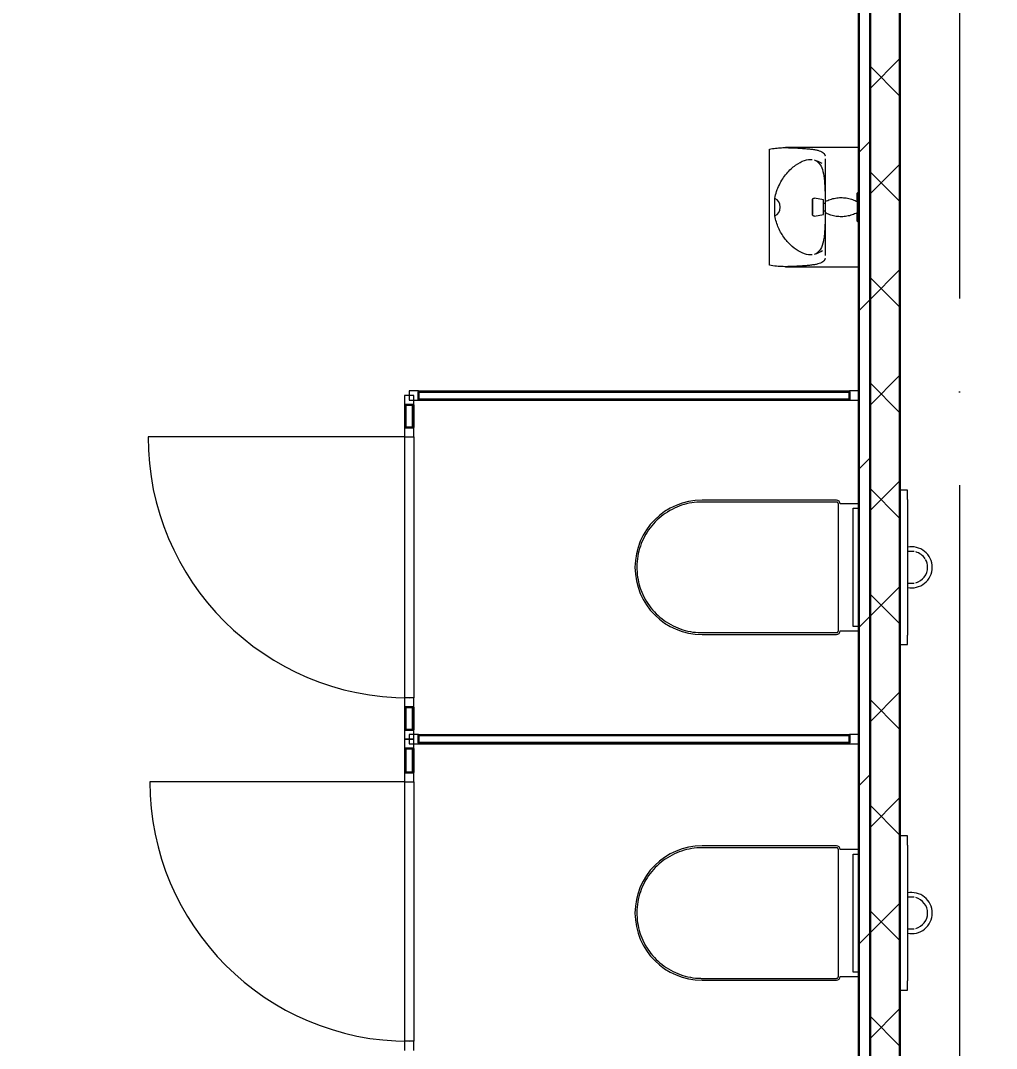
# Model space of a CAD drawing. Header units: millimetres. Extents: x -586848 to 520591, y -385801 to 675781.
# Drawn here: x -37529 to -34914, y -140842 to -138088 of the extents above; entities that cross this region are included whole.
import ezdxf
from ezdxf import colors
from ezdxf.entities.mleader import LeaderData, LeaderLine
from ezdxf.math import Vec2, Vec3

# ---------------------------------------------------------------- set-up
doc = ezdxf.new("R2010")
doc.units = ezdxf.units.MM
doc.linetypes.add('ADSK_Линия сетки', pattern=[25, 20, -2.5, 0, -2.5])
for name, color, linetype, lineweight in [('RC-Выноски', 7, 'Continuous', 0), ('Витраж', 7, 'Continuous', 9), ('Двери', 252, 'Continuous', 9), ('Оси', 252, 'Continuous', 9), ('Сантехника', 252, 'Continuous', 9), ('Стены наружные', 7, 'Continuous', 18), ('Стены разрез', 7, 'Continuous', 30)]:
    doc.layers.add(name, color=color, linetype=linetype, lineweight=lineweight)
doc.styles.add('RubezhCAD', font='', dxfattribs={"oblique": 10})
doc.styles.get('RubezhCAD').set_extended_font_data('GOST type A')

# ---------------------------------------------------------------- blocks, each defined once
blk = doc.blocks.new('1 этаж')
at = {"layer": 'Витраж', "color": 251, "lineweight": 18, "true_color": 0x636466, "extrusion": (0, 0, -1)}
for p, q in [((-49918.3, -7403.7), (-49943.3, -7403.7)), ((-49943.3, -7403.7), (-49943.3, -7428.7)), ((-49905.8, -7391.2), (-49930.8, -7391.2)), ((-49930.8, -7391.2), (-49930.8, -7416.2)), ((-49918.3, -7428.7), (-49918.3, -7403.7)), ((-49905.8, -7416.2), (-49905.8, -7391.2)), ((-49943.3, -7428.7), (-49918.3, -7428.7)), ((-49930.8, -7416.2), (-49905.8, -7416.2)), ((-49918.3, -7488.7), (-49943.3, -7488.7)), ((-49943.3, -7488.7), (-49943.3, -7513.7)), ((-49918.3, -7513.7), (-49918.3, -7488.7)), ((-49943.3, -7513.7), (-49918.3, -7513.7)), ((-49918.3, -8213.7), (-49943.3, -8213.7)), ((-49943.3, -8213.7), (-49943.3, -8238.7)), ((-49918.3, -8238.7), (-49918.3, -8213.7)), ((-49943.3, -8238.7), (-49918.3, -8238.7)), ((-49905.8, -8311.2), (-49930.8, -8311.2)), ((-49930.8, -8311.2), (-49930.8, -8336.2)), ((-49905.8, -8336.2), (-49905.8, -8311.2)), ((-49918.3, -8323.7), (-49943.3, -8323.7)), ((-49943.3, -8323.7), (-49943.3, -8348.7)), ((-49930.8, -8336.2), (-49905.8, -8336.2)), ((-49918.3, -8348.7), (-49918.3, -8323.7)), ((-49943.3, -8348.7), (-49918.3, -8348.7)), ((-49918.3, -8413.7), (-49943.3, -8413.7)), ((-49943.3, -8413.7), (-49943.3, -8438.7)), ((-49918.3, -8438.7), (-49918.3, -8413.7)), ((-49943.3, -8438.7), (-49918.3, -8438.7)), ((-49918.3, -9133.7), (-49943.3, -9133.7)), ((-49943.3, -9133.7), (-49943.3, -9158.7)), ((-49918.3, -9158.7), (-49918.3, -9133.7))]:
    blk.add_line(p, q, dxfattribs=at)
at = {"layer": 'Витраж', "color": 251, "true_color": 0x636466}
for p, q in [((-49905.8, -7391.2), (-48750.8, -7391.2)), ((-49943.3, -7428.7), (-49943.3, -7488.7)), ((-49918.3, -7428.7), (-49918.3, -7488.7)), ((-49905.8, -7416.2), (-48750.8, -7416.2)), ((-49943.3, -7513.7), (-49943.3, -8213.7)), ((-49918.3, -7513.7), (-49918.3, -8213.7)), ((-49943.3, -8238.7), (-49943.3, -8298.7)), ((-49918.3, -8238.7), (-49918.3, -8298.7)), ((-49905.8, -8311.2), (-48750.8, -8311.2)), ((-49905.8, -8336.2), (-48750.8, -8336.2)), ((-49943.3, -8348.7), (-49943.3, -8413.7)), ((-49918.3, -8348.7), (-49918.3, -8413.7)), ((-49943.3, -8438.7), (-49943.3, -9133.7)), ((-49918.3, -8438.7), (-49918.3, -9133.7))]:
    blk.add_line(p, q, dxfattribs=at)
at = {"layer": 'Витраж', "color": 251, "lineweight": 18, "true_color": 0x636466}
for p, q in [((-48725.8, -7391.2), (-48750.8, -7391.2)), ((-48750.8, -7391.2), (-48750.8, -7416.2)), ((-48725.8, -7416.2), (-48725.8, -7391.2)), ((-48750.8, -7416.2), (-48725.8, -7416.2)), ((-49918.3, -8298.7), (-49943.3, -8298.7)), ((-49943.3, -8298.7), (-49943.3, -8323.7)), ((-49918.3, -8323.7), (-49918.3, -8298.7)), ((-48725.8, -8311.2), (-48750.8, -8311.2)), ((-48750.8, -8311.2), (-48750.8, -8336.2)), ((-48725.8, -8336.2), (-48725.8, -8311.2)), ((-49943.3, -8323.7), (-49918.3, -8323.7)), ((-48750.8, -8336.2), (-48725.8, -8336.2))]:
    blk.add_line(p, q, dxfattribs=at)
at = {"layer": 'Двери', "color": 251, "true_color": 0x636466}
for p, q in [((-49943.3, -7513.7), (-50630.8, -7513.7)), ((-49943.3, -8438.7), (-50625.8, -8438.7))]:
    blk.add_line(p, q, dxfattribs=at)
for centre, radius in [((-49930.8, -7513.7), 700), ((-49930.8, -8438.7), 695)]:
    blk.add_arc(centre, radius, 180, 270, dxfattribs=at)
at = {"layer": 'Оси', "color": 251, "linetype": 'ADSK_Линия сетки', "ltscale": 100, "true_color": 0x636466}
blk.add_line((-48455.8, -2643.7), (-48455.8, -33769.9), dxfattribs=at)
at = {"layer": 'Сантехника', "color": 251, "true_color": 0x636466}
for p, q in [((-48965.8, -7054.2), (-48965.8, -6743.2)), ((-48725.8, -6739.3), (-48922.9, -6739.3)), ((-48816, -6788.7), (-48816, -6890.1)), ((-48951, -6898.7), (-48951, -6875.2)), ((-48820.8, -6878.7), (-48844.5, -6874.6)), ((-48820.8, -6898.7), (-48820.8, -6878.7)), ((-48816.2, -6874.9), (-48816.2, -6890.1)), ((-48815.8, -6883.7), (-48815.8, -6898.7)), ((-48951, -6922.3), (-48951, -6898.7)), ((-48815.8, -6888.7), (-48820.8, -6888.7)), ((-48820.8, -6918.7), (-48820.8, -6898.7)), ((-48820.8, -6908.7), (-48815.8, -6908.7)), ((-48816.2, -6907.4), (-48816.2, -6922.6)), ((-48816, -6907.4), (-48816, -7008.7)), ((-48815.8, -6898.7), (-48815.8, -6913.7)), ((-48844.5, -6922.9), (-48820.8, -6918.7)), ((-48922.9, -7058.2), (-48725.8, -7058.2)), ((-48785.8, -7683.7), (-49145.8, -7683.7)), ((-48785.8, -7688.7), (-49145.8, -7688.7)), ((-48780.8, -8033.7), (-48780.8, -7693.7)), ((-48725.8, -7693.7), (-48775.8, -7693.7)), ((-48740.8, -8021.9), (-48740.8, -7705.5)), ((-48740.8, -7705.5), (-48725.8, -7705.5)), ((-49145.8, -8038.7), (-48785.8, -8038.7)), ((-48775.8, -8033.7), (-48725.8, -8033.7)), ((-48725.8, -8021.9), (-48740.8, -8021.9)), ((-49145.8, -8043.7), (-48785.8, -8043.7)), ((-48785.8, -8610), (-49145.8, -8610)), ((-48785.8, -8615), (-49145.8, -8615)), ((-48780.8, -8960), (-48780.8, -8620)), ((-48725.8, -8620), (-48775.8, -8620)), ((-48740.8, -8948.2), (-48740.8, -8631.8)), ((-48740.8, -8631.8), (-48725.8, -8631.8)), ((-48725.8, -8948.2), (-48740.8, -8948.2)), ((-49145.8, -8965), (-48785.8, -8965)), ((-49145.8, -8970), (-48785.8, -8970)), ((-48775.8, -8960), (-48725.8, -8960))]:
    blk.add_line(p, q, dxfattribs=at)
at = {"layer": 'Сантехника', "color": 251, "lineweight": 9, "true_color": 0x636466}
for p, q in [((-48595.8, -7657), (-48615.8, -7657)), ((-48595.8, -7682), (-48595.8, -7657)), ((-48595.8, -7682), (-48595.8, -8045.5)), ((-48595.8, -8070.5), (-48595.8, -8045.5)), ((-48615.8, -8070.5), (-48595.8, -8070.5)), ((-48595.8, -8583.2), (-48615.8, -8583.2)), ((-48595.8, -8608.2), (-48595.8, -8583.2)), ((-48595.8, -8608.2), (-48595.8, -8971.7)), ((-48595.8, -8996.7), (-48595.8, -8971.7)), ((-48615.8, -8996.7), (-48595.8, -8996.7))]:
    blk.add_line(p, q, dxfattribs=at)
at = {"layer": 'Сантехника', "color": 251, "true_color": 0x636466, "flags": 128}
for points in [[(-48824.4, -6781.9), (-48829.6, -6779.1), (-48835, -6776.5), (-48840.5, -6774.2), (-48844.5, -6772.6)], [(-48850.3, -6879.5), (-48850.3, -6879.3), (-48850.3, -6879.1), (-48850.3, -6878.9), (-48850.3, -6878.7), (-48850.2, -6878.5), (-48850.2, -6878.3), (-48850.2, -6878.1), (-48850.1, -6877.9), (-48850, -6877.7), (-48850, -6877.5), (-48849.9, -6877.4), (-48849.8, -6877.2), (-48849.7, -6877), (-48849.6, -6876.8), (-48849.5, -6876.7), (-48849.4, -6876.5), (-48849.2, -6876.3), (-48849.1, -6876.2), (-48849, -6876), (-48848.8, -6875.9), (-48848.7, -6875.8), (-48848.5, -6875.6), (-48848.4, -6875.5), (-48848.2, -6875.4), (-48848, -6875.3), (-48847.9, -6875.2), (-48847.7, -6875.1), (-48847.5, -6875), (-48847.3, -6874.9), (-48847.2, -6874.8), (-48847, -6874.8), (-48846.8, -6874.7), (-48846.6, -6874.6), (-48846.4, -6874.6), (-48846.2, -6874.6), (-48846, -6874.5), (-48845.8, -6874.5), (-48845.6, -6874.5), (-48845.4, -6874.5), (-48845.2, -6874.5), (-48845, -6874.5), (-48844.8, -6874.5), (-48844.6, -6874.5), (-48844.5, -6874.6)], [(-48850.3, -6898.7), (-48850.3, -6898), (-48850.3, -6897.2), (-48850.3, -6896.4), (-48850.3, -6895.7), (-48850.3, -6894.9), (-48850.3, -6894.2), (-48850.3, -6893.4), (-48850.3, -6892.7), (-48850.3, -6891.9), (-48850.3, -6891.2), (-48850.3, -6890.5), (-48850.3, -6889.8), (-48850.3, -6889.2), (-48850.3, -6888.5), (-48850.3, -6887.9), (-48850.3, -6887.2), (-48850.3, -6886.6), (-48850.3, -6886), (-48850.3, -6885.5), (-48850.3, -6884.9), (-48850.3, -6884.4), (-48850.3, -6883.9), (-48850.3, -6883.4), (-48850.3, -6883), (-48850.3, -6882.5), (-48850.3, -6882.1), (-48850.3, -6881.8), (-48850.3, -6881.4), (-48850.3, -6881.1), (-48850.3, -6880.8), (-48850.3, -6880.5), (-48850.3, -6880.3), (-48850.3, -6880.1), (-48850.3, -6879.9), (-48850.3, -6879.8), (-48850.3, -6879.6), (-48850.3, -6879.6), (-48850.3, -6879.5), (-48850.3, -6879.5)], [(-48850.3, -6879.5), (-48850.3, -6879.5), (-48850.3, -6879.5), (-48850.3, -6879.6), (-48850.3, -6879.7), (-48850.3, -6879.9), (-48850.3, -6880), (-48850.3, -6880.2), (-48850.3, -6880.5), (-48850.3, -6880.7), (-48850.3, -6881), (-48850.3, -6881.3), (-48850.3, -6881.7), (-48850.3, -6882), (-48850.3, -6882.4), (-48850.3, -6882.8), (-48850.3, -6883.3), (-48850.3, -6883.8), (-48850.3, -6884.3), (-48850.3, -6884.8), (-48850.3, -6885.3), (-48850.3, -6885.9), (-48850.3, -6886.5), (-48850.3, -6887.1), (-48850.3, -6887.7), (-48850.3, -6888.3), (-48850.3, -6889), (-48850.3, -6889.7), (-48850.3, -6890.3), (-48850.3, -6891), (-48850.3, -6891.8), (-48850.3, -6892.5), (-48850.3, -6893.2), (-48850.3, -6894), (-48850.3, -6894.7), (-48850.3, -6895.5), (-48850.3, -6896.2), (-48850.3, -6897), (-48850.3, -6897.8), (-48850.3, -6898.5), (-48850.3, -6898.7)], [(-48815.8, -6883.7), (-48812.6, -6882.1), (-48809.3, -6880.6), (-48806, -6879.2), (-48802.6, -6878), (-48799.2, -6876.9), (-48795.7, -6875.9), (-48792.2, -6875.1), (-48788.7, -6874.4), (-48785.1, -6873.8), (-48781.6, -6873.4), (-48778, -6873.2), (-48774.4, -6873.1), (-48770.8, -6873.1), (-48767.2, -6873.3), (-48763.6, -6873.6), (-48760, -6874.1), (-48756.5, -6874.7), (-48752.9, -6875.4), (-48749.5, -6876.3), (-48746, -6877.3), (-48742.6, -6878.5), (-48739.2, -6879.8), (-48735.9, -6881.2), (-48732.7, -6882.7), (-48730.8, -6883.7)], [(-48730.8, -6863.7), (-48730.8, -6863.5), (-48730.8, -6863.3), (-48730.8, -6863.1), (-48730.7, -6862.9), (-48730.7, -6862.7), (-48730.7, -6862.5), (-48730.6, -6862.3), (-48730.5, -6862.2), (-48730.5, -6862), (-48730.4, -6861.8), (-48730.3, -6861.6), (-48730.2, -6861.4), (-48730.1, -6861.2), (-48730, -6861.1), (-48729.9, -6860.9), (-48729.8, -6860.7), (-48729.7, -6860.6), (-48729.6, -6860.4), (-48729.4, -6860.3), (-48729.3, -6860.1), (-48729.1, -6860), (-48729, -6859.9), (-48728.8, -6859.8), (-48728.7, -6859.6), (-48728.5, -6859.5), (-48728.3, -6859.4), (-48728.2, -6859.3), (-48728, -6859.2), (-48727.8, -6859.1), (-48727.6, -6859.1), (-48727.4, -6859), (-48727.2, -6858.9), (-48727, -6858.9), (-48726.8, -6858.8), (-48726.7, -6858.8), (-48726.5, -6858.8), (-48726.3, -6858.8), (-48726.1, -6858.7), (-48725.9, -6858.7), (-48725.8, -6858.7)], [(-48730.8, -6882.6), (-48730.8, -6881.3), (-48730.8, -6880.1), (-48730.8, -6879), (-48730.8, -6877.8), (-48730.8, -6876.7), (-48730.8, -6875.7), (-48730.8, -6874.6), (-48730.8, -6873.6), (-48730.8, -6872.7), (-48730.8, -6871.8), (-48730.8, -6870.9), (-48730.8, -6870.1), (-48730.8, -6869.3), (-48730.8, -6868.5), (-48730.8, -6867.9), (-48730.8, -6867.2), (-48730.8, -6866.6), (-48730.8, -6866.1), (-48730.8, -6865.6), (-48730.8, -6865.2), (-48730.8, -6864.8), (-48730.8, -6864.5), (-48730.8, -6864.2), (-48730.8, -6864), (-48730.8, -6863.9), (-48730.8, -6863.8), (-48730.8, -6863.7)], [(-48730.8, -6863.7), (-48730.8, -6863.8), (-48730.8, -6863.8), (-48730.8, -6864), (-48730.8, -6864.2), (-48730.8, -6864.4), (-48730.8, -6864.7), (-48730.8, -6865.1), (-48730.8, -6865.5), (-48730.8, -6866), (-48730.8, -6866.5), (-48730.8, -6867.1), (-48730.8, -6867.7), (-48730.8, -6868.4), (-48730.8, -6869.1), (-48730.8, -6869.8), (-48730.8, -6870.7), (-48730.8, -6871.5), (-48730.8, -6872.4), (-48730.8, -6873.4), (-48730.8, -6874.3), (-48730.8, -6875.4), (-48730.8, -6876.4), (-48730.8, -6877.5), (-48730.8, -6878.7), (-48730.8, -6879.8), (-48730.8, -6881), (-48730.8, -6882.2), (-48730.8, -6883.5), (-48730.8, -6884.8), (-48730.8, -6886), (-48730.8, -6887.4), (-48730.8, -6888.7), (-48730.8, -6890), (-48730.8, -6891.4), (-48730.8, -6892.8), (-48730.8, -6894.2), (-48730.8, -6895.6), (-48730.8, -6897), (-48730.8, -6898.4), (-48730.8, -6898.7)], [(-48850.3, -6898.7), (-48850.3, -6899.5), (-48850.3, -6900.3), (-48850.3, -6901), (-48850.3, -6901.8), (-48850.3, -6902.6), (-48850.3, -6903.3), (-48850.3, -6904.1), (-48850.3, -6904.8), (-48850.3, -6905.5), (-48850.3, -6906.2), (-48850.3, -6906.9), (-48850.3, -6907.6), (-48850.3, -6908.3), (-48850.3, -6909), (-48850.3, -6909.6), (-48850.3, -6910.2), (-48850.3, -6910.8), (-48850.3, -6911.4), (-48850.3, -6912), (-48850.3, -6912.5), (-48850.3, -6913.1), (-48850.3, -6913.6), (-48850.3, -6914), (-48850.3, -6914.5), (-48850.3, -6914.9), (-48850.3, -6915.3), (-48850.3, -6915.7), (-48850.3, -6916.1), (-48850.3, -6916.4), (-48850.3, -6916.7), (-48850.3, -6916.9), (-48850.3, -6917.2), (-48850.3, -6917.4), (-48850.3, -6917.6), (-48850.3, -6917.7), (-48850.3, -6917.8), (-48850.3, -6917.9), (-48850.3, -6918), (-48850.3, -6918)], [(-48850.3, -6918), (-48850.3, -6918), (-48850.3, -6917.9), (-48850.3, -6917.8), (-48850.3, -6917.7), (-48850.3, -6917.6), (-48850.3, -6917.4), (-48850.3, -6917.2), (-48850.3, -6917), (-48850.3, -6916.7), (-48850.3, -6916.5), (-48850.3, -6916.1), (-48850.3, -6915.8), (-48850.3, -6915.4), (-48850.3, -6915), (-48850.3, -6914.6), (-48850.3, -6914.2), (-48850.3, -6913.7), (-48850.3, -6913.2), (-48850.3, -6912.7), (-48850.3, -6912.1), (-48850.3, -6911.6), (-48850.3, -6911), (-48850.3, -6910.4), (-48850.3, -6909.8), (-48850.3, -6909.1), (-48850.3, -6908.5), (-48850.3, -6907.8), (-48850.3, -6907.1), (-48850.3, -6906.4), (-48850.3, -6905.7), (-48850.3, -6905), (-48850.3, -6904.3), (-48850.3, -6903.5), (-48850.3, -6902.8), (-48850.3, -6902), (-48850.3, -6901.2), (-48850.3, -6900.5), (-48850.3, -6899.7), (-48850.3, -6898.9), (-48850.3, -6898.7)], [(-48730.8, -6898.7), (-48730.8, -6900.1), (-48730.8, -6901.5), (-48730.8, -6902.9), (-48730.8, -6904.3), (-48730.8, -6905.7), (-48730.8, -6907.1), (-48730.8, -6908.4), (-48730.8, -6909.7), (-48730.8, -6911.1), (-48730.8, -6912.4), (-48730.8, -6913.6), (-48730.8, -6914.9), (-48730.8, -6916.1), (-48730.8, -6917.3), (-48730.8, -6918.5), (-48730.8, -6919.6), (-48730.8, -6920.7), (-48730.8, -6921.8), (-48730.8, -6922.8), (-48730.8, -6923.8), (-48730.8, -6924.8), (-48730.8, -6925.7), (-48730.8, -6926.6), (-48730.8, -6927.4), (-48730.8, -6928.2), (-48730.8, -6928.9), (-48730.8, -6929.6), (-48730.8, -6930.2), (-48730.8, -6930.8), (-48730.8, -6931.4), (-48730.8, -6931.8), (-48730.8, -6932.3), (-48730.8, -6932.6), (-48730.8, -6933), (-48730.8, -6933.2), (-48730.8, -6933.4), (-48730.8, -6933.6), (-48730.8, -6933.7), (-48730.8, -6933.7)], [(-48844.5, -6922.9), (-48844.7, -6922.9), (-48844.9, -6923), (-48845.1, -6923), (-48845.3, -6923), (-48845.5, -6923), (-48845.7, -6923), (-48845.9, -6923), (-48846.1, -6922.9), (-48846.3, -6922.9), (-48846.5, -6922.9), (-48846.7, -6922.8), (-48846.8, -6922.8), (-48847, -6922.7), (-48847.2, -6922.6), (-48847.4, -6922.5), (-48847.6, -6922.4), (-48847.8, -6922.4), (-48847.9, -6922.3), (-48848.1, -6922.1), (-48848.3, -6922), (-48848.4, -6921.9), (-48848.6, -6921.8), (-48848.7, -6921.7), (-48848.9, -6921.5), (-48849, -6921.4), (-48849.2, -6921.2), (-48849.3, -6921.1), (-48849.4, -6920.9), (-48849.5, -6920.7), (-48849.6, -6920.6), (-48849.7, -6920.4), (-48849.8, -6920.2), (-48849.9, -6920), (-48850, -6919.9), (-48850.1, -6919.7), (-48850.1, -6919.5), (-48850.2, -6919.3), (-48850.2, -6919.1), (-48850.3, -6918.9), (-48850.3, -6918.7), (-48850.3, -6918.5), (-48850.3, -6918.3), (-48850.3, -6918.1), (-48850.3, -6918)], [(-48730.8, -6913.7), (-48734, -6915.4), (-48737.3, -6916.9), (-48740.6, -6918.2), (-48744, -6919.5), (-48747.4, -6920.6), (-48750.9, -6921.6), (-48754.4, -6922.4), (-48757.9, -6923.1), (-48761.5, -6923.6), (-48765.1, -6924), (-48768.6, -6924.3), (-48772.2, -6924.4), (-48775.8, -6924.4), (-48779.4, -6924.2), (-48783, -6923.9), (-48786.6, -6923.4), (-48790.1, -6922.8), (-48793.7, -6922.1), (-48797.2, -6921.2), (-48800.6, -6920.2), (-48804, -6919), (-48807.4, -6917.7), (-48810.7, -6916.3), (-48813.9, -6914.7), (-48815.8, -6913.7)], [(-48730.8, -6933.7), (-48730.8, -6933.7), (-48730.8, -6933.6), (-48730.8, -6933.5), (-48730.8, -6933.3), (-48730.8, -6933), (-48730.8, -6932.7), (-48730.8, -6932.4), (-48730.8, -6932), (-48730.8, -6931.5), (-48730.8, -6931), (-48730.8, -6930.4), (-48730.8, -6929.8), (-48730.8, -6929.1), (-48730.8, -6928.4), (-48730.8, -6927.6), (-48730.8, -6926.8), (-48730.8, -6925.9), (-48730.8, -6925), (-48730.8, -6924.1), (-48730.8, -6923.1), (-48730.8, -6922.1), (-48730.8, -6921), (-48730.8, -6919.9), (-48730.8, -6918.8), (-48730.8, -6917.6), (-48730.8, -6916.4), (-48730.8, -6915.2), (-48730.8, -6914)], [(-48725.8, -6938.7), (-48726, -6938.7), (-48726.2, -6938.7), (-48726.4, -6938.7), (-48726.6, -6938.7), (-48726.8, -6938.6), (-48727, -6938.6), (-48727.2, -6938.5), (-48727.4, -6938.5), (-48727.6, -6938.4), (-48727.7, -6938.3), (-48727.9, -6938.3), (-48728.1, -6938.2), (-48728.3, -6938.1), (-48728.5, -6938), (-48728.6, -6937.9), (-48728.8, -6937.7), (-48728.9, -6937.6), (-48729.1, -6937.5), (-48729.2, -6937.4), (-48729.4, -6937.2), (-48729.5, -6937.1), (-48729.7, -6936.9), (-48729.8, -6936.8), (-48729.9, -6936.6), (-48730, -6936.4), (-48730.1, -6936.3), (-48730.2, -6936.1), (-48730.3, -6935.9), (-48730.4, -6935.7), (-48730.5, -6935.5), (-48730.5, -6935.4), (-48730.6, -6935.2), (-48730.6, -6935), (-48730.7, -6934.8), (-48730.7, -6934.6), (-48730.8, -6934.4), (-48730.8, -6934.2), (-48730.8, -6934), (-48730.8, -6933.8), (-48730.8, -6933.7)], [(-48844.5, -7024.8), (-48838.9, -7022.6), (-48833.4, -7020.2), (-48828.1, -7017.6), (-48823, -7014.8)], [(-49145.8, -7688.7), (-49152.8, -7688.9), (-49159.8, -7689.3), (-49166.8, -7690), (-49173.7, -7691), (-49180.6, -7692.2), (-49187.4, -7693.7), (-49194.2, -7695.5), (-49200.9, -7697.6), (-49207.4, -7699.9), (-49213.9, -7702.5), (-49220.3, -7705.4), (-49226.6, -7708.5), (-49232.8, -7711.9), (-49238.8, -7715.5), (-49244.6, -7719.3), (-49250.3, -7723.4), (-49255.8, -7727.7), (-49261.2, -7732.2), (-49266.4, -7736.9), (-49271.3, -7741.8), (-49276.1, -7746.9), (-49280.7, -7752.2), (-49285, -7757.7), (-49289.2, -7763.4), (-49293.1, -7769.2), (-49296.7, -7775.1), (-49300.1, -7781.2), (-49303.3, -7787.5), (-49306.2, -7793.8), (-49308.9, -7800.3), (-49311.3, -7806.9), (-49313.5, -7813.6), (-49315.3, -7820.3), (-49316.9, -7827.1), (-49318.3, -7834), (-49319.3, -7840.9), (-49320.1, -7847.9), (-49320.6, -7854.8), (-49320.8, -7861.8), (-49320.7, -7868.8), (-49320.4, -7875.8), (-49319.8, -7882.8), (-49318.9, -7889.7), (-49317.7, -7896.6), (-49316.2, -7903.5), (-49314.5, -7910.3), (-49312.5, -7917), (-49310.2, -7923.6), (-49307.7, -7930.1), (-49304.9, -7936.6), (-49301.9, -7942.9), (-49298.6, -7949), (-49295.1, -7955.1), (-49291.3, -7961), (-49287.3, -7966.7), (-49283.1, -7972.3), (-49278.6, -7977.7), (-49273.9, -7982.9), (-49269.1, -7987.9), (-49264, -7992.8), (-49258.8, -7997.4), (-49253.3, -8001.8), (-49247.7, -8006), (-49241.9, -8010), (-49236, -8013.7), (-49229.9, -8017.2), (-49223.7, -8020.4), (-49217.4, -8023.4), (-49211, -8026.1), (-49204.4, -8028.6), (-49197.8, -8030.8), (-49191.1, -8032.8), (-49184.3, -8034.5), (-49177.4, -8035.9), (-49170.5, -8037), (-49163.5, -8037.8), (-49156.6, -8038.4), (-49149.6, -8038.7), (-49145.8, -8038.7)], [(-48780.8, -7693.7), (-48780.8, -7693.5), (-48780.8, -7693.3), (-48780.8, -7693.1), (-48780.9, -7692.9), (-48780.9, -7692.7), (-48780.9, -7692.5), (-48781, -7692.3), (-48781.1, -7692.2), (-48781.1, -7692), (-48781.2, -7691.8), (-48781.3, -7691.6), (-48781.4, -7691.4), (-48781.5, -7691.2), (-48781.6, -7691.1), (-48781.7, -7690.9), (-48781.8, -7690.7), (-48781.9, -7690.6), (-48782, -7690.4), (-48782.2, -7690.3), (-48782.3, -7690.1), (-48782.5, -7690), (-48782.6, -7689.9), (-48782.8, -7689.8), (-48782.9, -7689.6), (-48783.1, -7689.5), (-48783.3, -7689.4), (-48783.4, -7689.3), (-48783.6, -7689.2), (-48783.8, -7689.1), (-48784, -7689.1), (-48784.2, -7689), (-48784.4, -7688.9), (-48784.6, -7688.9), (-48784.8, -7688.8), (-48785, -7688.8), (-48785.1, -7688.8), (-48785.3, -7688.8), (-48785.5, -7688.7), (-48785.7, -7688.7), (-48785.8, -7688.7)], [(-48785.8, -8038.7), (-48785.6, -8038.7), (-48785.4, -8038.7), (-48785.2, -8038.7), (-48785, -8038.7), (-48784.8, -8038.6), (-48784.6, -8038.6), (-48784.4, -8038.5), (-48784.2, -8038.5), (-48784, -8038.4), (-48783.9, -8038.3), (-48783.7, -8038.3), (-48783.5, -8038.2), (-48783.3, -8038.1), (-48783.1, -8038), (-48783, -8037.9), (-48782.8, -8037.7), (-48782.7, -8037.6), (-48782.5, -8037.5), (-48782.4, -8037.4), (-48782.2, -8037.2), (-48782.1, -8037.1), (-48781.9, -8036.9), (-48781.8, -8036.8), (-48781.7, -8036.6), (-48781.6, -8036.4), (-48781.5, -8036.3), (-48781.4, -8036.1), (-48781.3, -8035.9), (-48781.2, -8035.7), (-48781.1, -8035.5), (-48781.1, -8035.4), (-48781, -8035.2), (-48781, -8035), (-48780.9, -8034.8), (-48780.9, -8034.6), (-48780.8, -8034.4), (-48780.8, -8034.2), (-48780.8, -8034), (-48780.8, -8033.8), (-48780.8, -8033.7)], [(-49145.8, -8615), (-49152.8, -8615.1), (-49159.8, -8615.5), (-49166.8, -8616.2), (-49173.7, -8617.2), (-49180.6, -8618.5), (-49187.4, -8620), (-49194.2, -8621.8), (-49200.9, -8623.9), (-49207.4, -8626.2), (-49213.9, -8628.8), (-49220.3, -8631.6), (-49226.6, -8634.8), (-49232.8, -8638.1), (-49238.8, -8641.7), (-49244.6, -8645.5), (-49250.3, -8649.6), (-49255.8, -8653.9), (-49261.2, -8658.4), (-49266.4, -8663.1), (-49271.3, -8668.1), (-49276.1, -8673.2), (-49280.7, -8678.5), (-49285, -8684), (-49289.2, -8689.6), (-49293.1, -8695.4), (-49296.7, -8701.4), (-49300.1, -8707.5), (-49303.3, -8713.7), (-49306.2, -8720.1), (-49308.9, -8726.6), (-49311.3, -8733.1), (-49313.5, -8739.8), (-49315.3, -8746.6), (-49316.9, -8753.4), (-49318.3, -8760.2), (-49319.3, -8767.2), (-49320.1, -8774.1), (-49320.6, -8781.1), (-49320.8, -8788.1), (-49320.7, -8795.1), (-49320.4, -8802.1), (-49319.8, -8809.1), (-49318.9, -8816), (-49317.7, -8822.9), (-49316.2, -8829.7), (-49314.5, -8836.5), (-49312.5, -8843.2), (-49310.2, -8849.9), (-49307.7, -8856.4), (-49304.9, -8862.8), (-49301.9, -8869.1), (-49298.6, -8875.3), (-49295.1, -8881.3), (-49291.3, -8887.2), (-49287.3, -8893), (-49283.1, -8898.5), (-49278.6, -8903.9), (-49273.9, -8909.2), (-49269.1, -8914.2), (-49264, -8919), (-49258.8, -8923.6), (-49253.3, -8928.1), (-49247.7, -8932.2), (-49241.9, -8936.2), (-49236, -8939.9), (-49229.9, -8943.4), (-49223.7, -8946.7), (-49217.4, -8949.7), (-49211, -8952.4), (-49204.4, -8954.9), (-49197.8, -8957.1), (-49191.1, -8959), (-49184.3, -8960.7), (-49177.4, -8962.1), (-49170.5, -8963.2), (-49163.5, -8964.1), (-49156.6, -8964.6), (-49149.6, -8964.9), (-49145.8, -8965)], [(-48780.8, -8620), (-48780.8, -8619.8), (-48780.8, -8619.6), (-48780.8, -8619.4), (-48780.9, -8619.2), (-48780.9, -8619), (-48780.9, -8618.8), (-48781, -8618.6), (-48781.1, -8618.4), (-48781.1, -8618.2), (-48781.2, -8618), (-48781.3, -8617.9), (-48781.4, -8617.7), (-48781.5, -8617.5), (-48781.6, -8617.3), (-48781.7, -8617.2), (-48781.8, -8617), (-48781.9, -8616.8), (-48782, -8616.7), (-48782.2, -8616.5), (-48782.3, -8616.4), (-48782.5, -8616.3), (-48782.6, -8616.1), (-48782.8, -8616), (-48782.9, -8615.9), (-48783.1, -8615.8), (-48783.3, -8615.7), (-48783.4, -8615.6), (-48783.6, -8615.5), (-48783.8, -8615.4), (-48784, -8615.3), (-48784.2, -8615.3), (-48784.4, -8615.2), (-48784.6, -8615.1), (-48784.8, -8615.1), (-48785, -8615.1), (-48785.1, -8615), (-48785.3, -8615), (-48785.5, -8615), (-48785.7, -8615), (-48785.8, -8615)], [(-48785.8, -8965), (-48785.6, -8965), (-48785.4, -8965), (-48785.2, -8964.9), (-48785, -8964.9), (-48784.8, -8964.9), (-48784.6, -8964.8), (-48784.4, -8964.8), (-48784.2, -8964.7), (-48784, -8964.7), (-48783.9, -8964.6), (-48783.7, -8964.5), (-48783.5, -8964.4), (-48783.3, -8964.3), (-48783.1, -8964.2), (-48783, -8964.1), (-48782.8, -8964), (-48782.7, -8963.9), (-48782.5, -8963.7), (-48782.4, -8963.6), (-48782.2, -8963.5), (-48782.1, -8963.3), (-48781.9, -8963.2), (-48781.8, -8963), (-48781.7, -8962.8), (-48781.6, -8962.7), (-48781.5, -8962.5), (-48781.4, -8962.3), (-48781.3, -8962.2), (-48781.2, -8962), (-48781.1, -8961.8), (-48781.1, -8961.6), (-48781, -8961.4), (-48781, -8961.2), (-48780.9, -8961), (-48780.9, -8960.8), (-48780.8, -8960.6), (-48780.8, -8960.4), (-48780.8, -8960.2), (-48780.8, -8960), (-48780.8, -8960)]]:
    blk.add_lwpolyline(points, dxfattribs=at)
at = {"layer": 'Сантехника', "color": 251, "lineweight": 9, "true_color": 0x636466, "flags": 128}
for points in [[(-48584.4, -7821), (-48584.4, -7821), (-48584.5, -7821), (-48584.7, -7821), (-48584.9, -7821), (-48585.3, -7821), (-48585.6, -7821), (-48586.1, -7821), (-48586.6, -7821), (-48587.2, -7821), (-48587.9, -7821), (-48588.6, -7821), (-48589.4, -7821), (-48590.3, -7821), (-48591.2, -7821), (-48592.2, -7821), (-48593.3, -7821), (-48594.4, -7821), (-48595.5, -7821)], [(-48594.7, -7906.4), (-48593.6, -7906.4), (-48592.5, -7906.4), (-48591.5, -7906.4), (-48590.5, -7906.4), (-48589.7, -7906.4), (-48588.8, -7906.4), (-48588.1, -7906.4), (-48587.4, -7906.4), (-48586.8, -7906.4), (-48586.2, -7906.4), (-48585.8, -7906.4), (-48585.4, -7906.4), (-48585, -7906.4), (-48584.7, -7906.4), (-48584.5, -7906.4), (-48584.4, -7906.4), (-48584.4, -7906.4), (-48584.4, -7906.4)], [(-48584.4, -8747.3), (-48584.4, -8747.3), (-48584.5, -8747.3), (-48584.7, -8747.3), (-48584.9, -8747.3), (-48585.3, -8747.3), (-48585.6, -8747.3), (-48586.1, -8747.3), (-48586.6, -8747.3), (-48587.2, -8747.3), (-48587.9, -8747.3), (-48588.6, -8747.3), (-48589.4, -8747.3), (-48590.3, -8747.3), (-48591.2, -8747.3), (-48592.2, -8747.3), (-48593.3, -8747.3), (-48594.4, -8747.3), (-48595.5, -8747.3)], [(-48594.7, -8832.7), (-48593.6, -8832.7), (-48592.5, -8832.7), (-48591.5, -8832.7), (-48590.5, -8832.7), (-48589.7, -8832.7), (-48588.8, -8832.7), (-48588.1, -8832.7), (-48587.4, -8832.7), (-48586.8, -8832.7), (-48586.2, -8832.7), (-48585.8, -8832.7), (-48585.4, -8832.7), (-48585, -8832.7), (-48584.7, -8832.7), (-48584.5, -8832.7), (-48584.4, -8832.7), (-48584.4, -8832.7), (-48584.4, -8832.7)]]:
    blk.add_lwpolyline(points, dxfattribs=at)
at = {"layer": 'Сантехника', "color": 251, "true_color": 0x636466}
for centre, radius, start, end in [((-49145.8, -7863.7), 180, 90, 270), ((-49145.8, -7863.7), 175, 90, 90.9078), ((-49145.8, -7863.7), 175, 90, 90.9078), ((-48785.8, -7693.7), 10, 0, 90), ((-48785.8, -7693.7), 5, 60, 90), ((-48785.8, -7693.7), 5, 60, 90), ((-48785.8, -7693.7), 5, 60, 75), ((-48785.8, -7693.7), 5, 0, 30), ((-48785.8, -7693.7), 5, 0, 30), ((-48785.8, -7693.7), 5, 0, 30), ((-49145.8, -7863.7), 175, 269.0922, 270), ((-49145.8, -7863.7), 175, 269.0922, 270), ((-48785.8, -8033.7), 10, 270, 0), ((-48785.8, -8033.7), 5, 270, 300), ((-48785.8, -8033.7), 5, 270, 300), ((-48785.8, -8033.7), 5, 285, 300), ((-48785.8, -8033.7), 5, 330, 0), ((-48785.8, -8033.7), 5, 330, 0), ((-48785.8, -8033.7), 5, 330, 0), ((-49145.8, -8790), 180, 90, 270), ((-49145.8, -8790), 175, 90, 90.9078), ((-49145.8, -8790), 175, 90, 90.9078), ((-48785.8, -8620), 10, 0, 90), ((-48785.8, -8620), 5, 60, 90), ((-48785.8, -8620), 5, 60, 90), ((-48785.8, -8620), 5, 60, 75), ((-48785.8, -8620), 5, 0, 30), ((-48785.8, -8620), 5, 0, 30), ((-48785.8, -8620), 5, 0, 30), ((-49145.8, -8790), 175, 269.0922, 270), ((-49145.8, -8790), 175, 269.0922, 270), ((-48785.8, -8960), 10, 270, 0), ((-48785.8, -8960), 5, 270, 300), ((-48785.8, -8960), 5, 270, 300), ((-48785.8, -8960), 5, 285, 300), ((-48785.8, -8960), 5, 330, 0), ((-48785.8, -8960), 5, 330, 0), ((-48785.8, -8960), 5, 330, 0)]:
    blk.add_arc(centre, radius, start, end, dxfattribs=at)
at = {"layer": 'Сантехника', "color": 251, "lineweight": 9, "true_color": 0x636466}
for centre, radius, start, end in [((-48584.4, -7863.7), 55, 0, 102.0258), ((-48584.4, -7863.7), 42.7, 92.2417, 94.1976), ((-48584.4, -7863.7), 42.7, 87.9172, 90), ((-48584.4, -7863.7), 42.7, 80.8699, 90), ((-48584.4, -7863.7), 42.7, 31.7508, 75), ((-48584.4, -7863.7), 42.7, 0, 30), ((-48584.4, -7863.7), 55, 257.9742, 0), ((-48584.4, -7863.7), 42.7, 285, 0), ((-48584.4, -7863.7), 42.7, 267.2428, 279.4986), ((-48584.4, -7863.7), 42.7, 270, 272.5338), ((-48584.4, -8790), 55, 0, 102.0258), ((-48584.4, -8790), 42.7, 92.2417, 94.1976), ((-48584.4, -8790), 42.7, 87.9172, 90), ((-48584.4, -8790), 42.7, 80.8699, 90), ((-48584.4, -8790), 42.7, 0, 75), ((-48584.4, -8790), 55, 257.9742, 0), ((-48584.4, -8790), 42.7, 285, 0), ((-48584.4, -8790), 42.7, 267.2428, 279.4986), ((-48584.4, -8790), 42.7, 270, 272.5338)]:
    blk.add_arc(centre, radius, start, end, dxfattribs=at)
at = {"layer": 'Сантехника', "color": 251, "true_color": 0x636466}
for major_axis, start_param, end_param in [((0, 25), 4.712389, 5.943447), ((0, -25), 0.339739, 1.570796)]:
    blk.add_ellipse((-48958.1, -6898.7), major_axis=major_axis, ratio=0.859293, start_param=start_param, end_param=end_param, dxfattribs=at)
for points, knots in [([(-48965.8, -6743.2), (-48960.1, -6742.2), (-48949, -6740.5), (-48935.6, -6739.5), (-48925.4, -6739.2), (-48917.9, -6739.3), (-48910.5, -6739.5), (-48903.4, -6739.7), (-48896.4, -6740), (-48887.5, -6740.5), (-48877, -6741.1), (-48865.5, -6742), (-48854.6, -6743.1), (-48844.5, -6744.5), (-48835.5, -6746.4), (-48828.2, -6748.7), (-48823.4, -6751.3), (-48820.9, -6753.4), (-48819.6, -6754.8), (-48818.8, -6755.9), (-48818.1, -6757), (-48817.4, -6758.1), (-48817, -6759.2), (-48816.7, -6760), (-48816.6, -6760.6), (-48816.5, -6760.8), (-48816.5, -6761)], [-1, -1, -1, -1, -0.9416667, -0.8833333, -0.8541667, -0.825, -0.7958333, -0.7666667, -0.7375, -0.7083333, -0.65, -0.5916667, -0.5333333, -0.4666667, -0.4, -0.3333333, -0.2666667, -0.2333333, -0.2166667, -0.2, -0.1833333, -0.1666667, -0.15, -0.1416667, -0.1375, -0.1333333, -0.1333333, -0.1333333, -0.1333333]), ([(-48951, -6875.2), (-48949.8, -6868.7), (-48946.6, -6856.2), (-48939.3, -6838.5), (-48930.2, -6822.4), (-48915.9, -6803.4), (-48895.7, -6784.8), (-48871.3, -6772), (-48857.1, -6770.3), (-48850.9, -6771.1)], [0, 0, 0, 0, 0.0526316, 0.1052632, 0.1578947, 0.2105263, 0.3157895, 0.4210526, 0.5263158, 0.5263158, 0.5263158, 0.5263158]), ([(-48842.1, -6773.7), (-48839.4, -6774.9), (-48832.7, -6779.6), (-48824.6, -6792.3), (-48819.2, -6814.1), (-48817.2, -6837.4), (-48816.5, -6858.3), (-48816.3, -6869.2), (-48816.2, -6874.9)], [0.5789474, 0.5789474, 0.5789474, 0.5789474, 0.6315789, 0.7236842, 0.8157895, 0.9078947, 0.9539474, 1, 1, 1, 1]), ([(-48815.8, -6769.4), (-48815.8, -6769.6), (-48815.8, -6769.9), (-48815.8, -6770.5), (-48815.8, -6771.6), (-48815.8, -6773.2), (-48815.9, -6775.4), (-48815.9, -6778.5), (-48815.9, -6782.8), (-48816, -6786.7), (-48816, -6788.7)], [-0.06666667, -0.06666667, -0.06666667, -0.06666667, -0.06458333, -0.0625, -0.05833333, -0.05, -0.04166667, -0.03333333, -0.01666667, 0, 0, 0, 0]), ([(-48850.9, -7026.3), (-48854, -7026.8), (-48864, -7026.8), (-48882.4, -7020.6), (-48905, -7005), (-48925.4, -6983.1), (-48939.3, -6959.8), (-48947.2, -6938.9), (-48949.9, -6927.9), (-48951, -6922.3)], [0.4736842, 0.4736842, 0.4736842, 0.4736842, 0.5263158, 0.6315789, 0.7236842, 0.8157895, 0.9078947, 0.9539474, 1, 1, 1, 1]), ([(-48816.2, -6922.6), (-48816.3, -6929), (-48816.5, -6941.5), (-48817.2, -6959.2), (-48818.6, -6975.3), (-48821.5, -6994.3), (-48827.9, -7012.8), (-48836.7, -7021.3), (-48842.1, -7023.8)], [0, 0, 0, 0, 0.0526316, 0.1052632, 0.1578947, 0.2105263, 0.3157895, 0.4210526, 0.4210526, 0.4210526, 0.4210526]), ([(-48816, -7008.7), (-48816, -7011.8), (-48815.9, -7016.1), (-48815.9, -7021), (-48815.8, -7024.3), (-48815.8, -7026.5), (-48815.8, -7027.7), (-48815.8, -7028), (-48815.8, -7028.1)], [-1, -1, -1, -1, -0.975, -0.9625, -0.95, -0.9375, -0.934375, -0.9328125, -0.9328125, -0.9328125, -0.9328125]), ([(-48816.5, -7036.5), (-48816.5, -7036.5), (-48816.5, -7036.7), (-48816.7, -7037.2), (-48816.9, -7038), (-48817.3, -7039), (-48817.7, -7039.9), (-48818.2, -7040.7), (-48818.9, -7041.7), (-48819.6, -7042.7), (-48820.9, -7044), (-48823.4, -7046.2), (-48828.2, -7048.7), (-48835.5, -7051.1), (-48844.5, -7052.9), (-48855, -7054.4), (-48867.1, -7055.6), (-48880.5, -7056.6), (-48895.3, -7057.4), (-48908.8, -7058), (-48920, -7058.2), (-48931.5, -7058.2), (-48946.6, -7057.3), (-48959.3, -7055.4), (-48965.8, -7054.2)], [-0.8666667, -0.8666667, -0.8666667, -0.8666667, -0.865625, -0.8625, -0.85, -0.8375, -0.825, -0.8125, -0.8, -0.7833333, -0.7666667, -0.7333333, -0.6666667, -0.6, -0.5333333, -0.4666667, -0.4, -0.3333333, -0.2666667, -0.2, -0.1666667, -0.1333333, -0.0666667, 0, 0, 0, 0])]:
    blk.add_open_spline(points, degree=3, knots=knots, dxfattribs=at)
at = {"layer": 'Стены наружные', "color": 251, "lineweight": 30, "true_color": 0x636466}
for p, q in [((-48615.8, -9273.7), (-48615.8, -5343.7)), ((-48725.8, -5373.7), (-48725.8, -9243.7)), ((-48695.8, -5373.7), (-48695.8, -9273.7))]:
    blk.add_line(p, q, dxfattribs=at)
at = {"layer": 'Стены наружные', "color": 251, "linetype": 'Continuous', "lineweight": 9, "true_color": 0x636466}
for p, q in [((-48695.8, -6580.5), (-48615.8, -6500.5)), ((-48615.8, -6601.1), (-48695.8, -6521.1)), ((-48725.8, -6751.9), (-48695.8, -6721.9)), ((-48695.8, -6863.3), (-48615.8, -6783.3)), ((-48615.8, -6884), (-48695.8, -6804)), ((-48695.8, -7146.2), (-48615.8, -7066.2)), ((-48615.8, -7166.8), (-48695.8, -7086.8)), ((-48725.8, -7176.2), (-48695.8, -7146.2)), ((-48695.8, -7429), (-48615.8, -7349)), ((-48615.8, -7449.7), (-48695.8, -7369.7)), ((-48725.8, -7600.4), (-48695.8, -7570.4)), ((-48695.8, -7711.9), (-48615.8, -7631.9)), ((-48615.8, -7732.5), (-48695.8, -7652.5)), ((-48695.8, -7994.7), (-48615.8, -7914.7)), ((-48615.8, -8015.3), (-48695.8, -7935.3)), ((-48725.8, -8024.7), (-48695.8, -7994.7)), ((-48695.8, -8277.5), (-48615.8, -8197.5)), ((-48615.8, -8298.2), (-48695.8, -8218.2)), ((-48725.8, -8449), (-48695.8, -8419)), ((-48695.8, -8560.4), (-48615.8, -8480.4)), ((-48615.8, -8581), (-48695.8, -8501)), ((-48695.8, -8843.2), (-48615.8, -8763.2)), ((-48615.8, -8863.9), (-48695.8, -8783.9)), ((-48725.8, -8873.2), (-48695.8, -8843.2)), ((-48695.8, -9126.1), (-48615.8, -9046.1)), ((-48615.8, -9146.7), (-48695.8, -9066.7))]:
    blk.add_line(p, q, dxfattribs=at)
at = {"layer": 'Стены разрез', "color": 251, "true_color": 0x636466}
for p, q in [((-48750.8, -7393.7), (-49905.8, -7393.7)), ((-49905.8, -7393.7), (-49905.8, -7413.7)), ((-48750.8, -7413.7), (-48750.8, -7393.7)), ((-49920.8, -7428.7), (-49940.8, -7428.7)), ((-49940.8, -7428.7), (-49940.8, -7488.7)), ((-49920.8, -7488.7), (-49920.8, -7428.7)), ((-49905.8, -7413.7), (-48750.8, -7413.7)), ((-49940.8, -7488.7), (-49920.8, -7488.7)), ((-49920.8, -8238.7), (-49940.8, -8238.7)), ((-49940.8, -8238.7), (-49940.8, -8298.7)), ((-49920.8, -8298.7), (-49920.8, -8238.7)), ((-49940.8, -8298.7), (-49920.8, -8298.7)), ((-48750.8, -8313.7), (-49905.8, -8313.7)), ((-49905.8, -8313.7), (-49905.8, -8333.7)), ((-48750.8, -8333.7), (-48750.8, -8313.7)), ((-49905.8, -8333.7), (-48750.8, -8333.7)), ((-49920.8, -8348.7), (-49940.8, -8348.7)), ((-49940.8, -8348.7), (-49940.8, -8413.7)), ((-49920.8, -8413.7), (-49920.8, -8348.7)), ((-49940.8, -8413.7), (-49920.8, -8413.7))]:
    blk.add_line(p, q, dxfattribs=at)

msp = doc.modelspace()

# ---------------------------------------------------------------- block references
msp.add_blockref('1 этаж', (13443.4, -131688.8))

# ---------------------------------------------------------------- leaders
at = {"layer": 'RC-Выноски', "linetype": 'Continuous', "ltscale": 15}
ml = msp.add_multileader_mtext('Standard', dxfattribs=at)
ml.set_content('{\\H0.91667x;РЦ3 - }КПСВВнг(А)-LSLTx 1x2x1,0', color=256, style='RubezhCAD')
ml.set_leader_properties()
ml.build(insert=Vec2(0, 0))
ml.multileader.update_dxf_attribs({"has_text_frame": 1, "text_left_attachment_type": 6, "text_right_attachment_type": 6, "dogleg_length": 2, "arrow_head_size": 400, "scale": 100})
ctx = ml.context
ctx.base_point, ctx.scale, ctx.char_height, ctx.arrow_head_size, ctx.landing_gap_size, ctx.plane_origin = Vec3(-13975.7, -137738.5), 100, 250, 400, 100, Vec3(-541669.4, -176455)
ctx.left_attachment, ctx.right_attachment, ctx.text_align_type = 6, 6, 2
notes = []
notes.append((ctx, [(1, (1, 1, 0), (-9344.8, -137738.5), (-1, 0), 200, [(0, [(-7916.7, -138985)], 0, [])])]))
ctx.mtext.insert, ctx.mtext.width, ctx.mtext.alignment, ctx.mtext.flow_direction = Vec3(-9644.8, -137438.5), 5324.915, 3, 5
ml = msp.add_multileader_mtext('Standard', dxfattribs=at)
ml.set_content('{\\H0.91667x;РЦ4..12 - }КПСВВнг(А)-LSLTx 1x2x1,0', color=256, style='RubezhCAD')
ml.set_leader_properties()
ml.build(insert=Vec2(0, 0))
ml.multileader.update_dxf_attribs({"has_text_frame": 1, "text_left_attachment_type": 6, "text_right_attachment_type": 6, "dogleg_length": 2, "arrow_head_size": 400, "scale": 100})
ctx = ml.context
ctx.base_point, ctx.scale, ctx.char_height, ctx.arrow_head_size, ctx.landing_gap_size, ctx.plane_origin = Vec3(-25537.5, -138414.4), 100, 250, 400, 100, Vec3(-552871.1, -177130.9)
ctx.left_attachment, ctx.right_attachment, ctx.text_align_type = 6, 6, 2
notes.append((ctx, [(1, (1, 1, 0), (-20546.5, -138414.4), (-1, 0), 200, [(0, [(-19118.4, -139660.9)], 0, [])])]))
ctx.mtext.insert, ctx.mtext.width, ctx.mtext.alignment, ctx.mtext.flow_direction = Vec3(-20846.5, -138114.4), 5324.915, 3, 5
for ctx, leaders in notes:
    for number, flags, end, landing, length, lines in leaders:
        leader = LeaderData()
        leader.index, (leader.has_last_leader_line, leader.has_dogleg_vector, leader.attachment_direction) = number, flags
        leader.last_leader_point, leader.dogleg_vector, leader.dogleg_length = Vec3(end), Vec3(landing), length
        for number, points, colour, breaks in lines:
            line = LeaderLine()
            line.index, line.vertices, line.color, line.breaks = number, Vec3.list(points), colors.encode_raw_color(colour), breaks
            leader.lines.append(line)
        ctx.leaders.append(leader)

doc.saveas('drawing.dxf')
